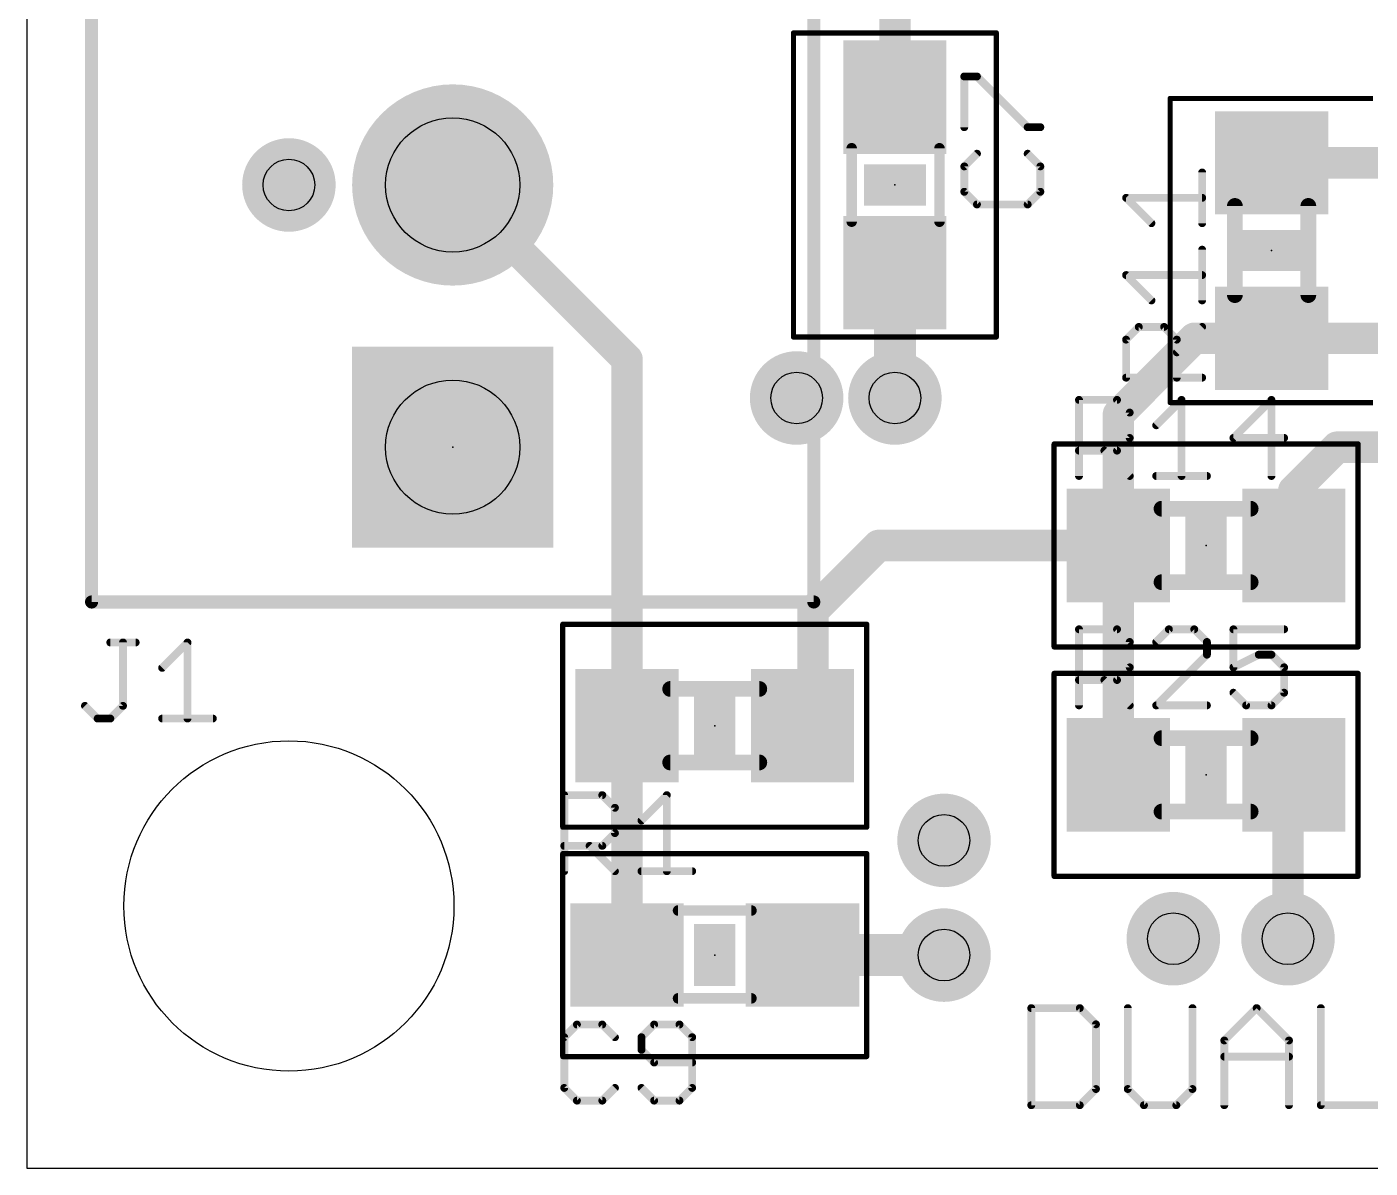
# Model space of a CAD drawing. Extents: x 0 to 33.3, y 0 to 21.6.
# Drawn here: x 0 to 13.02, y 0 to 11.06 of the extents above; entities that cross this region are included whole.
import ezdxf

# ---------------------------------------------------------------- set-up
doc = ezdxf.new("R2010")
doc.units = 0
for name, color, linetype in [('1', 22, 'CONTINUOUS'), ('17', 82, 'CONTINUOUS'), ('18', 82, 'CONTINUOUS'), ('20', 7, 'CONTINUOUS'), ('21', 253, 'CONTINUOUS'), ('23', 7, 'CONTINUOUS'), ('25', 253, 'CONTINUOUS'), ('31', 253, 'CONTINUOUS'), ('35', 253, 'CONTINUOUS'), ('39', 22, 'CONTINUOUS'), ('44', 253, 'CONTINUOUS'), ('51', 253, 'CONTINUOUS')]:
    doc.layers.add(name, color=color, linetype=linetype)

# ---------------------------------------------------------------- blocks, each defined once
blk = doc.blocks.new('RECT')
blk.add_solid([(-0.5, -0.5), (0.5, -0.5), (-0.5, 0.5), (0.5, 0.5)])
blk = doc.blocks.new('SQUAREP')
blk.add_solid([(-0.5, -0.5), (0.5, -0.5), (-0.5, 0.5), (0.5, 0.5)])
blk = doc.blocks.new('ROUNDP')
at = {"const_width": 0.5}
blk.add_lwpolyline([(0, -0.25, 1), (0, 0.25, 1), (0, -0.25)], format="xyb", dxfattribs=at)
blk = doc.blocks.new('ROUNDV')
at = {"const_width": 0.5}
blk.add_lwpolyline([(0, -0.25, 1), (0, 0.25, 1), (0, -0.25)], format="xyb", dxfattribs=at)

msp = doc.modelspace()

# ---------------------------------------------------------------- linework, layer by layer
at = {"layer": '1'}
for points, const_width in [([(8.4138, 11.5888), (8.4138, 10.375)], 0.3048), ([(16.6125, 9.74), (12.065, 9.74)], 0.3048), ([(4.1275, 9.525), (5.8175, 7.835)], 0.3048), ([(8.4138, 7.4613), (8.4138, 8.675)], 0.4064), ([(11.9625, 8.255), (11.7475, 8.04)], 0.4064), ([(12.065, 8.04), (11.9625, 8.255)], 0.3048), ([(11.7475, 8.04), (12.065, 8.04)], 0.4064), ([(10.58, 7.3025), (11.3175, 8.04)], 0.3048), ([(11.7475, 8.04), (11.3175, 8.04)], 0.3048), ([(14.6, 8.04), (12.065, 8.04)], 0.3048), ([(5.8175, 7.835), (5.8175, 4.2862)], 0.3048), ([(10.58, 7.3025), (10.58, 6.0325)], 0.3048), ([(12.7, 6.985), (12.28, 6.565)], 0.3048), ([(14.9225, 6.985), (12.7, 6.985)], 0.3048), ([(12.28, 6.565), (12.28, 6.0325)], 0.3048), ([(7.62, 5.3975), (8.255, 6.0325)], 0.3048), ([(8.255, 6.0325), (10.58, 6.0325)], 0.3048), ([(10.58, 6.0325), (10.58, 3.81)], 0.3048), ([(7.62, 3.9125), (7.62, 5.3975)], 0.3048), ([(5.8175, 2.0638), (5.8175, 4.2862)], 0.3048), ([(7.5175, 4.2862), (7.62, 3.9125)], 0.3048), ([(12.28, 3.81), (12.2238, 3.7538)], 0.3048), ([(12.2238, 3.7538), (12.2238, 2.2225)], 0.3048), ([(7.5175, 2.0638), (8.89, 2.0638)], 0.4064)]:
    msp.add_lwpolyline(points, dxfattribs=dict(at, const_width=const_width))
for points, const_width in [([(8.3376, 10.375, 1), (8.49, 10.375)], 0.1524), ([(12.065, 9.8162, 1), (12.065, 9.6638)], 0.1524), ([(4.1814, 9.5789, 1), (4.0736, 9.4711)], 0.1524), ([(8.5153, 8.675, 1), (8.3122, 8.675)], 0.2032), ([(12.0343, 8.1832, 1), (11.8907, 8.3268)], 0.2032), ([(12.0313, 8.2878, 1), (11.8937, 8.2222)], 0.1524), ([(11.7475, 8.1416, 1), (11.7475, 7.9384)], 0.2032), ([(11.6757, 8.1118, 1), (11.8193, 7.9682)], 0.2032), ([(12.065, 7.9384, 1), (12.065, 8.1416)], 0.2032), ([(11.3175, 8.1162, 1), (11.3175, 7.9638)], 0.1524), ([(11.3714, 7.9861, 1), (11.2636, 8.0939)], 0.1524), ([(11.7475, 7.9638, 1), (11.7475, 8.1162)], 0.1524), ([(12.065, 8.1162, 1), (12.065, 7.9638)], 0.1524), ([(11.9962, 8.0072, 1), (12.1338, 8.0728)], 0.1524), ([(5.8937, 7.835, 1), (5.7413, 7.835)], 0.1524), ([(5.7636, 7.7811, 1), (5.8714, 7.8889)], 0.1524), ([(8.3122, 7.4613, 1), (8.5153, 7.4613)], 0.2032), ([(10.6562, 7.3025, 1), (10.5038, 7.3025)], 0.1524), ([(10.5261, 7.3564, 1), (10.6339, 7.2486)], 0.1524), ([(12.7, 7.0612, 1), (12.7, 6.9088)], 0.1524), ([(12.7539, 6.9311, 1), (12.6461, 7.0389)], 0.1524), ([(12.3562, 6.565, 1), (12.2038, 6.565)], 0.1524), ([(12.2261, 6.6189, 1), (12.3339, 6.5111)], 0.1524), ([(8.255, 6.1087, 1), (8.255, 5.9563)], 0.1524), ([(8.3089, 5.9786, 1), (8.2011, 6.0864)], 0.1524), ([(10.6562, 6.0325, 1), (10.5038, 6.0325)], 0.1524), ([(10.58, 5.9563, 1), (10.58, 6.1087)], 0.1524), ([(10.5038, 6.0325, 1), (10.6562, 6.0325)], 0.1524), ([(12.2038, 6.0325, 1), (12.3562, 6.0325)], 0.1524), ([(7.6962, 5.3975, 1), (7.5438, 5.3975)], 0.1524), ([(7.5661, 5.4514, 1), (7.6739, 5.3436)], 0.1524), ([(5.8937, 4.2862, 1), (5.7413, 4.2862)], 0.1524), ([(7.591, 4.3064, 1), (7.444, 4.2661)], 0.1524), ([(5.7413, 4.2862, 1), (5.8937, 4.2862)], 0.1524), ([(7.5438, 3.9125, 1), (7.6962, 3.9125)], 0.1524), ([(7.5465, 3.8923, 1), (7.6935, 3.9327)], 0.1524), ([(12.3, 3.7538, 1), (12.1476, 3.7538)], 0.1524), ([(12.3339, 3.7561, 1), (12.2261, 3.8639)], 0.1524), ([(10.5038, 3.81, 1), (10.6562, 3.81)], 0.1524), ([(12.1699, 3.8076, 1), (12.2776, 3.6999)], 0.1524), ([(7.5175, 2.1654, 1), (7.5175, 1.9622)], 0.2032), ([(8.89, 1.9622, 1), (8.89, 2.1654)], 0.2032), ([(12.1476, 2.2225, 1), (12.3, 2.2225)], 0.1524), ([(5.7413, 2.0638, 1), (5.8937, 2.0638)], 0.1524)]:
    msp.add_lwpolyline(points, format="xyb", dxfattribs=dict(at, const_width=const_width))
at = {"layer": '20'}
for p, q in [((0, 21.59), (0, 0)), ((0, 0), (33.3375, 0))]:
    msp.add_line(p, q, dxfattribs=at)
msp.add_circle((2.54, 2.54), 1.6, dxfattribs=at)
at = {"layer": '21'}
for points, const_width in [([(0.6275, 5.485), (0.6275, 16.485)], 0.127), ([(7.6275, 16.485), (7.6275, 5.485)], 0.127), ([(7.6275, 5.485), (0.6275, 5.485)], 0.127), ([(9.7355, 1.5502), (9.7355, 0.6096)], 0.0762), ([(10.2058, 1.5502), (9.7355, 1.5502)], 0.0762), ([(10.3625, 1.3934), (10.2058, 1.5502)], 0.0762), ([(10.671, 1.5502), (10.671, 0.7664)], 0.0762), ([(11.2981, 0.7664), (11.2981, 1.5502)], 0.0762), ([(11.6065, 1.2367), (11.92, 1.5502)], 0.0762), ([(11.92, 1.5502), (12.2336, 1.2367)], 0.0762), ([(12.542, 1.5502), (12.542, 0.6096)], 0.0762), ([(10.3625, 0.7664), (10.3625, 1.3934)], 0.0762), ([(11.6065, 0.6096), (11.6065, 1.2367)], 0.0762), ([(12.2336, 1.2367), (12.2336, 0.6096)], 0.0762), ([(11.6065, 1.0799), (12.2336, 1.0799)], 0.0762), ([(10.2058, 0.6096), (10.3625, 0.7664)], 0.0762), ([(10.671, 0.7664), (10.8278, 0.6096)], 0.0762), ([(11.1413, 0.6096), (11.2981, 0.7664)], 0.0762), ([(9.7355, 0.6096), (10.2058, 0.6096)], 0.0762), ([(10.8278, 0.6096), (11.1413, 0.6096)], 0.0762), ([(12.542, 0.6096), (13.1691, 0.6096)], 0.0762)]:
    msp.add_lwpolyline(points, dxfattribs=dict(at, const_width=const_width))
for points, const_width in [([(0.6275, 5.5168, 1), (0.6275, 5.4533)], 0.0635), ([(0.5958, 5.485, 1), (0.6593, 5.485)], 0.0635), ([(7.5958, 5.485, 1), (7.6593, 5.485)], 0.0635), ([(7.6275, 5.4533, 1), (7.6275, 5.5168)], 0.0635), ([(9.7545, 1.5502, 1), (9.7164, 1.5502)], 0.0381), ([(9.7355, 1.5693, 1), (9.7355, 1.5312)], 0.0381), ([(10.2192, 1.5637, 1), (10.1923, 1.5367)], 0.0381), ([(10.2058, 1.5312, 1), (10.2058, 1.5693)], 0.0381), ([(10.69, 1.5502, 1), (10.6519, 1.5502)], 0.0381), ([(11.3171, 1.5502, 1), (11.279, 1.5502)], 0.0381), ([(11.9335, 1.5637, 1), (11.9066, 1.5367)], 0.0381), ([(11.9335, 1.5367, 1), (11.9066, 1.5637)], 0.0381), ([(12.5611, 1.5502, 1), (12.523, 1.5502)], 0.0381), ([(10.3816, 1.3934, 1), (10.3435, 1.3934)], 0.0381), ([(10.3491, 1.38, 1), (10.376, 1.4069)], 0.0381), ([(11.593, 1.2501, 1), (11.62, 1.2232)], 0.0381), ([(11.6256, 1.2367, 1), (11.5875, 1.2367)], 0.0381), ([(12.2526, 1.2367, 1), (12.2145, 1.2367)], 0.0381), ([(12.2201, 1.2232, 1), (12.247, 1.2501)], 0.0381), ([(11.6065, 1.099, 1), (11.6065, 1.0609)], 0.0381), ([(12.2336, 1.0609, 1), (12.2336, 1.099)], 0.0381), ([(10.3435, 0.7664, 1), (10.3816, 0.7664)], 0.0381), ([(10.376, 0.7529, 1), (10.3491, 0.7798)], 0.0381), ([(10.6519, 0.7664, 1), (10.69, 0.7664)], 0.0381), ([(10.6845, 0.7798, 1), (10.6575, 0.7529)], 0.0381), ([(11.279, 0.7664, 1), (11.3171, 0.7664)], 0.0381), ([(11.3115, 0.7529, 1), (11.2846, 0.7798)], 0.0381), ([(9.7355, 0.6287, 1), (9.7355, 0.5906)], 0.0381), ([(9.7164, 0.6096, 1), (9.7545, 0.6096)], 0.0381), ([(10.1923, 0.6231, 1), (10.2192, 0.5961)], 0.0381), ([(10.2058, 0.5906, 1), (10.2058, 0.6287)], 0.0381), ([(10.8278, 0.6287, 1), (10.8278, 0.5906)], 0.0381), ([(10.8143, 0.5961, 1), (10.8412, 0.6231)], 0.0381), ([(11.1278, 0.6231, 1), (11.1548, 0.5961)], 0.0381), ([(11.1413, 0.5906, 1), (11.1413, 0.6287)], 0.0381), ([(11.5875, 0.6096, 1), (11.6256, 0.6096)], 0.0381), ([(12.2145, 0.6096, 1), (12.2526, 0.6096)], 0.0381), ([(12.542, 0.6287, 1), (12.542, 0.5906)], 0.0381), ([(12.523, 0.6096, 1), (12.5611, 0.6096)], 0.0381)]:
    msp.add_lwpolyline(points, format="xyb", dxfattribs=dict(at, const_width=const_width))
at = {"layer": '23'}
for p in [(8.4138, 9.525), (12.065, 8.89), (4.1275, 6.985), (11.43, 6.0325), (6.6675, 4.2862), (11.43, 3.81), (6.6675, 2.0638)]:
    msp.add_point(p, dxfattribs=at)
at = {"layer": '25', "const_width": 0.0762}
for points in [[(9.0862, 10.0847), (9.0862, 10.5762)], [(9.0862, 10.5762), (9.2091, 10.5762)], [(9.2091, 10.5762), (9.7006, 10.0847)], [(9.7006, 10.0847), (9.8235, 10.0847)], [(9.2091, 9.8278), (9.0862, 9.7049)], [(9.8235, 9.7049), (9.7006, 9.8278)], [(9.0862, 9.7049), (9.0862, 9.4591)], [(9.8235, 9.4591), (9.8235, 9.7049)], [(11.3919, 9.1549), (11.3919, 9.6464)], [(9.0862, 9.4591), (9.2091, 9.3363)], [(9.7006, 9.3363), (9.8235, 9.4591)], [(10.9004, 9.1549), (10.6547, 9.4007)], [(10.6547, 9.4007), (11.3919, 9.4007)], [(9.2091, 9.3363), (9.7006, 9.3363)], [(11.3919, 8.4065), (11.3919, 8.898)], [(10.9004, 8.4065), (10.6547, 8.6523)], [(10.6547, 8.6523), (11.3919, 8.6523)], [(10.6547, 8.0267), (10.7775, 8.1496)], [(10.7775, 8.1496), (11.0233, 8.1496)], [(11.0233, 8.1496), (11.1462, 8.0267)], [(11.1462, 7.9038), (11.3919, 8.1496)], [(10.6547, 7.6581), (10.6547, 8.0267)], [(11.1462, 8.0267), (11.1462, 7.6581)], [(11.3919, 7.6581), (10.6547, 7.6581)], [(10.1981, 6.7056), (10.1981, 7.4428)], [(10.1981, 7.4428), (10.5667, 7.4428)], [(10.5667, 7.4428), (10.6896, 7.32)], [(10.9465, 7.1971), (11.1923, 7.4428)], [(11.1923, 7.4428), (11.1923, 6.7056)], [(12.0635, 7.4428), (11.6949, 7.0742)], [(12.0635, 6.7056), (12.0635, 7.4428)], [(10.6896, 7.32), (10.6896, 7.0742)], [(10.6896, 7.0742), (10.5667, 6.9513)], [(11.6949, 7.0742), (12.1864, 7.0742)], [(10.5667, 6.9513), (10.1981, 6.9513)], [(10.4438, 6.9513), (10.6896, 6.7056)], [(10.9465, 6.7056), (11.438, 6.7056)], [(10.1981, 4.4831), (10.1981, 5.2203)], [(10.1981, 5.2203), (10.5667, 5.2203)], [(10.5667, 5.2203), (10.6896, 5.0975)], [(11.0694, 5.2203), (10.9465, 5.0975)], [(11.3151, 5.2203), (11.0694, 5.2203)], [(11.438, 5.0975), (11.3151, 5.2203)], [(12.1864, 5.2203), (11.6949, 5.2203)], [(11.6949, 5.2203), (11.6949, 4.8517)], [(0.8088, 5.0928), (1.0546, 5.0928)], [(0.9317, 4.4785), (0.9317, 5.0928)], [(1.3115, 4.8471), (1.5573, 5.0928)], [(1.5573, 5.0928), (1.5573, 4.3556)], [(10.6896, 5.0975), (10.6896, 4.8517)], [(11.438, 4.9746), (11.438, 5.0975)], [(10.9465, 4.4831), (11.438, 4.9746)], [(11.6949, 4.8517), (11.9407, 4.9746)], [(11.9407, 4.9746), (12.0635, 4.9746)], [(12.0635, 4.9746), (12.1864, 4.8517)], [(10.6896, 4.8517), (10.5667, 4.7288)], [(12.1864, 4.8517), (12.1864, 4.606)], [(10.5667, 4.7288), (10.1981, 4.7288)], [(10.4438, 4.7288), (10.6896, 4.4831)], [(11.8178, 4.4831), (11.6949, 4.606)], [(12.1864, 4.606), (12.0635, 4.4831)], [(0.5631, 4.4785), (0.686, 4.3556)], [(0.8088, 4.3556), (0.9317, 4.4785)], [(11.438, 4.4831), (10.9465, 4.4831)], [(12.0635, 4.4831), (11.8178, 4.4831)], [(0.686, 4.3556), (0.8088, 4.3556)], [(1.3115, 4.3556), (1.803, 4.3556)], [(5.2088, 2.8765), (5.2088, 3.6138)], [(5.2088, 3.6138), (5.5774, 3.6138)], [(5.5774, 3.6138), (5.7003, 3.4909)], [(5.9572, 3.368), (6.2029, 3.6138)], [(6.2029, 3.6138), (6.2029, 2.8765)], [(5.7003, 3.4909), (5.7003, 3.2452)], [(5.7003, 3.2452), (5.5774, 3.1223)], [(5.5774, 3.1223), (5.2088, 3.1223)], [(5.4545, 3.1223), (5.7003, 2.8765)], [(5.9572, 2.8765), (6.4487, 2.8765)], [(5.3316, 1.3913), (5.2088, 1.2684)], [(5.2088, 1.2684), (5.2088, 0.7769)], [(5.5774, 1.3913), (5.3316, 1.3913)], [(5.7003, 1.2684), (5.5774, 1.3913)], [(6.0801, 1.3913), (5.9572, 1.2684)], [(5.9572, 1.2684), (5.9572, 1.1455)], [(6.3258, 1.3913), (6.0801, 1.3913)], [(6.4487, 1.2684), (6.3258, 1.3913)], [(6.4487, 0.7769), (6.4487, 1.2684)], [(5.9572, 1.1455), (6.0801, 1.0227)], [(6.0801, 1.0227), (6.4487, 1.0227)], [(5.2088, 0.7769), (5.3316, 0.6541)], [(5.5774, 0.6541), (5.7003, 0.7769)], [(5.9572, 0.7769), (6.0801, 0.6541)], [(6.3258, 0.6541), (6.4487, 0.7769)], [(5.3316, 0.6541), (5.5774, 0.6541)], [(6.0801, 0.6541), (6.3258, 0.6541)]]:
    msp.add_lwpolyline(points, dxfattribs=at)
at = {"layer": '25', "const_width": 0.0381}
for points in [[(9.1053, 10.5762, 1), (9.0672, 10.5762)], [(9.0862, 10.5952, 1), (9.0862, 10.5571)], [(9.2226, 10.5896, 1), (9.1956, 10.5627)], [(9.2091, 10.5571, 1), (9.2091, 10.5952)], [(9.0672, 10.0847, 1), (9.1053, 10.0847)], [(9.7006, 10.1037, 1), (9.7006, 10.0656)], [(9.6871, 10.0712, 1), (9.7141, 10.0982)], [(9.8235, 10.0656, 1), (9.8235, 10.1037)], [(9.2226, 9.8143, 1), (9.1956, 9.8412)], [(9.7141, 9.8412, 1), (9.6871, 9.8143)], [(9.1053, 9.7049, 1), (9.0672, 9.7049)], [(9.0728, 9.7184, 1), (9.0997, 9.6914)], [(9.8425, 9.7049, 1), (9.8044, 9.7049)], [(9.81, 9.6914, 1), (9.8369, 9.7184)], [(11.4109, 9.6464, 1), (11.3728, 9.6464)], [(9.0672, 9.4591, 1), (9.1053, 9.4591)], [(9.0997, 9.4726, 1), (9.0728, 9.4457)], [(9.8044, 9.4591, 1), (9.8425, 9.4591)], [(9.8369, 9.4457, 1), (9.81, 9.4726)], [(10.6547, 9.4197, 1), (10.6547, 9.3816)], [(10.6681, 9.4141, 1), (10.6412, 9.3872)], [(11.3919, 9.3816, 1), (11.3919, 9.4197)], [(9.2091, 9.3553, 1), (9.2091, 9.3172)], [(9.1956, 9.3228, 1), (9.2226, 9.3497)], [(9.6871, 9.3497, 1), (9.7141, 9.3228)], [(9.7006, 9.3172, 1), (9.7006, 9.3553)], [(10.8869, 9.1415, 1), (10.9139, 9.1684)], [(11.3728, 9.1549, 1), (11.4109, 9.1549)], [(11.4109, 8.898, 1), (11.3728, 8.898)], [(10.6547, 8.6713, 1), (10.6547, 8.6332)], [(10.6681, 8.6657, 1), (10.6412, 8.6388)], [(11.3919, 8.6332, 1), (11.3919, 8.6713)], [(10.8869, 8.393, 1), (10.9139, 8.42)], [(11.3728, 8.4065, 1), (11.4109, 8.4065)], [(10.7775, 8.1686, 1), (10.7775, 8.1305)], [(10.791, 8.1361, 1), (10.7641, 8.1631)], [(11.0368, 8.1631, 1), (11.0098, 8.1361)], [(11.0233, 8.1305, 1), (11.0233, 8.1686)], [(11.4054, 8.1361, 1), (11.3784, 8.1631)], [(10.6412, 8.0402, 1), (10.6681, 8.0132)], [(10.6737, 8.0267, 1), (10.6356, 8.0267)], [(11.1652, 8.0267, 1), (11.1271, 8.0267)], [(11.1327, 8.0132, 1), (11.1596, 8.0402)], [(11.1327, 7.9173, 1), (11.1596, 7.8904)], [(10.6547, 7.6772, 1), (10.6547, 7.6391)], [(11.3919, 7.6391, 1), (11.3919, 7.6772)], [(10.6356, 7.6581, 1), (10.6737, 7.6581)], [(11.1271, 7.6581, 1), (11.1652, 7.6581)], [(10.1981, 7.4619, 1), (10.1981, 7.4238)], [(10.2172, 7.4428, 1), (10.1791, 7.4428)], [(10.5802, 7.4563, 1), (10.5532, 7.4294)], [(10.5667, 7.4238, 1), (10.5667, 7.4619)], [(11.2113, 7.4428, 1), (11.1732, 7.4428)], [(11.2057, 7.4294, 1), (11.1788, 7.4563)], [(12.0826, 7.4428, 1), (12.0445, 7.4428)], [(12.077, 7.4294, 1), (12.0501, 7.4563)], [(10.7086, 7.32, 1), (10.6705, 7.32)], [(10.6761, 7.3065, 1), (10.7031, 7.3334)], [(10.933, 7.2106, 1), (10.96, 7.1836)], [(10.6705, 7.0742, 1), (10.7086, 7.0742)], [(10.7031, 7.0607, 1), (10.6761, 7.0877)], [(11.6949, 7.0933, 1), (11.6949, 7.0552)], [(11.6815, 7.0877, 1), (11.7084, 7.0607)], [(12.1864, 7.0552, 1), (12.1864, 7.0933)], [(10.1981, 6.9704, 1), (10.1981, 6.9323)], [(10.4573, 6.9648, 1), (10.4304, 6.9379)], [(10.5532, 6.9648, 1), (10.5802, 6.9379)], [(10.5667, 6.9323, 1), (10.5667, 6.9704)], [(10.1791, 6.7056, 1), (10.2172, 6.7056)], [(10.6761, 6.6921, 1), (10.7031, 6.7191)], [(10.9465, 6.7247, 1), (10.9465, 6.6866)], [(11.1732, 6.7056, 1), (11.2113, 6.7056)], [(11.438, 6.6866, 1), (11.438, 6.7247)], [(12.0445, 6.7056, 1), (12.0826, 6.7056)], [(10.1981, 5.2394, 1), (10.1981, 5.2013)], [(10.2172, 5.2203, 1), (10.1791, 5.2203)], [(10.5802, 5.2338, 1), (10.5532, 5.2069)], [(10.5667, 5.2013, 1), (10.5667, 5.2394)], [(11.0694, 5.2394, 1), (11.0694, 5.2013)], [(11.0829, 5.2069, 1), (11.0559, 5.2338)], [(11.3286, 5.2338, 1), (11.3017, 5.2069)], [(11.3151, 5.2013, 1), (11.3151, 5.2394)], [(11.6949, 5.2394, 1), (11.6949, 5.2013)], [(11.714, 5.2203, 1), (11.6759, 5.2203)], [(12.1864, 5.2013, 1), (12.1864, 5.2394)], [(0.8088, 5.1119, 1), (0.8088, 5.0738)], [(0.9508, 5.0928, 1), (0.9127, 5.0928)], [(1.0546, 5.0738, 1), (1.0546, 5.1119)], [(1.5763, 5.0928, 1), (1.5382, 5.0928)], [(1.5707, 5.0794, 1), (1.5438, 5.1063)], [(10.7086, 5.0975, 1), (10.6705, 5.0975)], [(10.6761, 5.084, 1), (10.7031, 5.1109)], [(10.933, 5.1109, 1), (10.96, 5.084)], [(11.4571, 5.0975, 1), (11.419, 5.0975)], [(11.4245, 5.084, 1), (11.4515, 5.1109)], [(11.419, 4.9746, 1), (11.4571, 4.9746)], [(11.4515, 4.9611, 1), (11.4245, 4.9881)], [(11.9407, 4.9936, 1), (11.9407, 4.9555)], [(11.9492, 4.9575, 1), (11.9322, 4.9916)], [(12.077, 4.9881, 1), (12.0501, 4.9611)], [(12.0635, 4.9555, 1), (12.0635, 4.9936)], [(1.298, 4.8606, 1), (1.325, 4.8336)], [(10.6705, 4.8517, 1), (10.7086, 4.8517)], [(10.7031, 4.8382, 1), (10.6761, 4.8652)], [(11.6864, 4.8688, 1), (11.7035, 4.8347)], [(11.6759, 4.8517, 1), (11.714, 4.8517)], [(12.2055, 4.8517, 1), (12.1674, 4.8517)], [(12.1729, 4.8382, 1), (12.1999, 4.8652)], [(10.1981, 4.7479, 1), (10.1981, 4.7098)], [(10.4573, 4.7423, 1), (10.4304, 4.7154)], [(10.5532, 4.7423, 1), (10.5802, 4.7154)], [(10.5667, 4.7098, 1), (10.5667, 4.7479)], [(11.7084, 4.6194, 1), (11.6815, 4.5925)], [(12.1674, 4.606, 1), (12.2055, 4.606)], [(12.1999, 4.5925, 1), (12.1729, 4.6194)], [(0.5766, 4.4919, 1), (0.5496, 4.465)], [(0.9127, 4.4785, 1), (0.9508, 4.4785)], [(0.9452, 4.465, 1), (0.9182, 4.4919)], [(10.1791, 4.4831, 1), (10.2172, 4.4831)], [(10.6761, 4.4696, 1), (10.7031, 4.4966)], [(10.9465, 4.5022, 1), (10.9465, 4.4641)], [(10.933, 4.4966, 1), (10.96, 4.4696)], [(11.438, 4.4641, 1), (11.438, 4.5022)], [(11.8178, 4.5022, 1), (11.8178, 4.4641)], [(11.8043, 4.4696, 1), (11.8313, 4.4966)], [(12.0501, 4.4966, 1), (12.077, 4.4696)], [(12.0635, 4.4641, 1), (12.0635, 4.5022)], [(0.686, 4.3746, 1), (0.686, 4.3365)], [(0.6725, 4.3421, 1), (0.6994, 4.3691)], [(0.7954, 4.3691, 1), (0.8223, 4.3421)], [(0.8088, 4.3365, 1), (0.8088, 4.3746)], [(1.3115, 4.3746, 1), (1.3115, 4.3365)], [(1.5382, 4.3556, 1), (1.5763, 4.3556)], [(1.803, 4.3365, 1), (1.803, 4.3746)], [(5.2278, 3.6138, 1), (5.1897, 3.6138)], [(5.2088, 3.6328, 1), (5.2088, 3.5947)], [(5.5909, 3.6272, 1), (5.5639, 3.6003)], [(5.5774, 3.5947, 1), (5.5774, 3.6328)], [(6.222, 3.6138, 1), (6.1839, 3.6138)], [(6.2164, 3.6003, 1), (6.1895, 3.6272)], [(5.7193, 3.4909, 1), (5.6812, 3.4909)], [(5.6868, 3.4774, 1), (5.7137, 3.5044)], [(5.9437, 3.3815, 1), (5.9707, 3.3546)], [(5.6812, 3.2452, 1), (5.7193, 3.2452)], [(5.7137, 3.2317, 1), (5.6868, 3.2586)], [(5.2088, 3.1413, 1), (5.2088, 3.1032)], [(5.468, 3.1358, 1), (5.441, 3.1088)], [(5.5639, 3.1358, 1), (5.5909, 3.1088)], [(5.5774, 3.1032, 1), (5.5774, 3.1413)], [(5.1897, 2.8765, 1), (5.2278, 2.8765)], [(5.6868, 2.8631, 1), (5.7137, 2.89)], [(5.9572, 2.8956, 1), (5.9572, 2.8575)], [(6.1839, 2.8765, 1), (6.222, 2.8765)], [(6.4487, 2.8575, 1), (6.4487, 2.8956)], [(5.2278, 1.2684, 1), (5.1897, 1.2684)], [(5.3316, 1.4103, 1), (5.3316, 1.3722)], [(5.3451, 1.3778, 1), (5.3182, 1.4047)], [(5.5909, 1.4047, 1), (5.5639, 1.3778)], [(5.5774, 1.3722, 1), (5.5774, 1.4103)], [(5.9762, 1.2684, 1), (5.9381, 1.2684)], [(6.0801, 1.4103, 1), (6.0801, 1.3722)], [(6.0935, 1.3778, 1), (6.0666, 1.4047)], [(6.3393, 1.4047, 1), (6.3123, 1.3778)], [(6.3258, 1.3722, 1), (6.3258, 1.4103)], [(6.4677, 1.2684, 1), (6.4296, 1.2684)], [(5.1953, 1.2819, 1), (5.2222, 1.2549)], [(5.6868, 1.2549, 1), (5.7137, 1.2819)], [(5.9437, 1.2819, 1), (5.9707, 1.2549)], [(5.9707, 1.159, 1), (5.9437, 1.1321)], [(6.4352, 1.2549, 1), (6.4621, 1.2819)], [(5.9381, 1.1455, 1), (5.9762, 1.1455)], [(6.0801, 1.0417, 1), (6.0801, 1.0036)], [(6.0666, 1.0092, 1), (6.0935, 1.0361)], [(6.4487, 1.0036, 1), (6.4487, 1.0417)], [(5.2222, 0.7904, 1), (5.1953, 0.7634)], [(5.1897, 0.7769, 1), (5.2278, 0.7769)], [(5.7137, 0.7634, 1), (5.6868, 0.7904)], [(5.9707, 0.7904, 1), (5.9437, 0.7634)], [(6.4296, 0.7769, 1), (6.4677, 0.7769)], [(6.4621, 0.7634, 1), (6.4352, 0.7904)], [(5.3316, 0.6731, 1), (5.3316, 0.635)], [(5.3182, 0.6406, 1), (5.3451, 0.6675)], [(5.5639, 0.6675, 1), (5.5909, 0.6406)], [(5.5774, 0.635, 1), (5.5774, 0.6731)], [(6.0801, 0.6731, 1), (6.0801, 0.635)], [(6.0666, 0.6406, 1), (6.0935, 0.6675)], [(6.3123, 0.6675, 1), (6.3393, 0.6406)], [(6.3258, 0.635, 1), (6.3258, 0.6731)]]:
    msp.add_lwpolyline(points, format="xyb", dxfattribs=at)
at = {"layer": '39', "const_width": 0.0508}
for points in [[(7.4308, 8.052), (7.4308, 10.998)], [(7.4308, 10.998), (9.3968, 10.998)], [(9.3968, 10.998), (9.3968, 8.052)], [(11.082, 7.417), (11.082, 10.363)], [(11.082, 10.363), (13.048, 10.363)], [(9.3968, 8.052), (7.4308, 8.052)], [(13.048, 7.417), (11.082, 7.417)], [(9.957, 7.0155), (12.903, 7.0155)], [(9.957, 5.0495), (9.957, 7.0155)], [(12.903, 7.0155), (12.903, 5.0495)], [(5.1945, 5.2693), (8.1405, 5.2693)], [(5.1945, 3.3033), (5.1945, 5.2693)], [(8.1405, 5.2693), (8.1405, 3.3033)], [(12.903, 5.0495), (9.957, 5.0495)], [(9.957, 4.793), (12.903, 4.793)], [(9.957, 2.827), (9.957, 4.793)], [(12.903, 4.793), (12.903, 2.827)], [(8.1405, 3.3033), (5.1945, 3.3033)], [(5.1945, 3.0468), (8.1405, 3.0468)], [(5.1945, 1.0808), (5.1945, 3.0468)], [(8.1405, 3.0468), (8.1405, 1.0808)], [(12.903, 2.827), (9.957, 2.827)], [(8.1405, 1.0808), (5.1945, 1.0808)]]:
    msp.add_lwpolyline(points, dxfattribs=at)
at = {"layer": '39', "const_width": 0.0254}
for points in [[(7.4435, 10.998, 1), (7.4181, 10.998)], [(7.4308, 11.0107, 1), (7.4308, 10.9853)], [(9.4095, 10.998, 1), (9.3841, 10.998)], [(9.3968, 10.9853, 1), (9.3968, 11.0107)], [(11.0947, 10.363, 1), (11.0693, 10.363)], [(11.082, 10.3757, 1), (11.082, 10.3503)], [(7.4308, 8.0647, 1), (7.4308, 8.0393)], [(9.3968, 8.0393, 1), (9.3968, 8.0647)], [(7.4181, 8.052, 1), (7.4435, 8.052)], [(9.3841, 8.052, 1), (9.4095, 8.052)], [(11.082, 7.4297, 1), (11.082, 7.4043)], [(11.0693, 7.417, 1), (11.0947, 7.417)], [(9.957, 7.0282, 1), (9.957, 7.0028)], [(9.9697, 7.0155, 1), (9.9443, 7.0155)], [(12.9157, 7.0155, 1), (12.8903, 7.0155)], [(12.903, 7.0028, 1), (12.903, 7.0282)], [(5.1945, 5.282, 1), (5.1945, 5.2566)], [(5.2072, 5.2693, 1), (5.1818, 5.2693)], [(8.1532, 5.2693, 1), (8.1278, 5.2693)], [(8.1405, 5.2566, 1), (8.1405, 5.282)], [(9.957, 5.0622, 1), (9.957, 5.0368)], [(9.9443, 5.0495, 1), (9.9697, 5.0495)], [(12.8903, 5.0495, 1), (12.9157, 5.0495)], [(12.903, 5.0368, 1), (12.903, 5.0622)], [(9.957, 4.8057, 1), (9.957, 4.7803)], [(9.9697, 4.793, 1), (9.9443, 4.793)], [(12.9157, 4.793, 1), (12.8903, 4.793)], [(12.903, 4.7803, 1), (12.903, 4.8057)], [(5.1945, 3.316, 1), (5.1945, 3.2906)], [(5.1818, 3.3033, 1), (5.2072, 3.3033)], [(8.1278, 3.3033, 1), (8.1532, 3.3033)], [(8.1405, 3.2906, 1), (8.1405, 3.316)], [(5.1945, 3.0595, 1), (5.1945, 3.0341)], [(5.2072, 3.0468, 1), (5.1818, 3.0468)], [(8.1532, 3.0468, 1), (8.1278, 3.0468)], [(8.1405, 3.0341, 1), (8.1405, 3.0595)], [(9.957, 2.8397, 1), (9.957, 2.8143)], [(9.9443, 2.827, 1), (9.9697, 2.827)], [(12.8903, 2.827, 1), (12.9157, 2.827)], [(12.903, 2.8143, 1), (12.903, 2.8397)], [(5.1945, 1.0935, 1), (5.1945, 1.0681)], [(5.1818, 1.0808, 1), (5.2072, 1.0808)], [(8.1278, 1.0808, 1), (8.1532, 1.0808)], [(8.1405, 1.0681, 1), (8.1405, 1.0935)]]:
    msp.add_lwpolyline(points, format="xyb", dxfattribs=at)
at = {"layer": '44'}
for centre, radius in [((4.1275, 9.525), 0.65), ((2.54, 9.525), 0.25), ((7.4613, 7.4613), 0.25), ((8.4138, 7.4613), 0.25), ((4.1275, 6.985), 0.65), ((8.89, 3.175), 0.25), ((11.1125, 2.2225), 0.25), ((12.2238, 2.2225), 0.25), ((8.89, 2.0638), 0.25)]:
    msp.add_circle(centre, radius, dxfattribs=at)
at = {"layer": '51'}
for points, const_width in [([(7.9948, 9.881), (7.9948, 9.169)], 0.1016), ([(8.8458, 9.881), (8.8458, 9.169)], 0.1016), ([(11.709, 9.322), (11.709, 8.458)], 0.1524), ([(12.421, 8.458), (12.421, 9.322)], 0.1524), ([(11.862, 6.3885), (10.998, 6.3885)], 0.1524), ([(10.998, 5.6765), (11.862, 5.6765)], 0.1524), ([(7.0995, 4.6423), (6.2355, 4.6423)], 0.1524), ([(11.862, 4.166), (10.998, 4.166)], 0.1524), ([(6.2355, 3.9303), (7.0995, 3.9303)], 0.1524), ([(10.998, 3.454), (11.862, 3.454)], 0.1524), ([(6.3115, 2.4958), (7.0235, 2.4958)], 0.1016), ([(6.3115, 1.6448), (7.0235, 1.6448)], 0.1016)]:
    msp.add_lwpolyline(points, dxfattribs=dict(at, const_width=const_width))
for points, const_width in [([(8.0202, 9.881, 1), (7.9694, 9.881)], 0.0508), ([(8.8712, 9.881, 1), (8.8204, 9.881)], 0.0508), ([(11.7471, 9.322, 1), (11.6709, 9.322)], 0.0762), ([(12.4591, 9.322, 1), (12.3829, 9.322)], 0.0762), ([(7.9694, 9.169, 1), (8.0202, 9.169)], 0.0508), ([(8.8204, 9.169, 1), (8.8712, 9.169)], 0.0508), ([(11.6709, 8.458, 1), (11.7471, 8.458)], 0.0762), ([(12.3829, 8.458, 1), (12.4591, 8.458)], 0.0762), ([(10.998, 6.4266, 1), (10.998, 6.3504)], 0.0762), ([(11.862, 6.3504, 1), (11.862, 6.4266)], 0.0762), ([(10.998, 5.7146, 1), (10.998, 5.6384)], 0.0762), ([(11.862, 5.6384, 1), (11.862, 5.7146)], 0.0762), ([(6.2355, 4.6804, 1), (6.2355, 4.6042)], 0.0762), ([(7.0995, 4.6042, 1), (7.0995, 4.6804)], 0.0762), ([(10.998, 4.2041, 1), (10.998, 4.1279)], 0.0762), ([(11.862, 4.1279, 1), (11.862, 4.2041)], 0.0762), ([(6.2355, 3.9684, 1), (6.2355, 3.8921)], 0.0762), ([(7.0995, 3.8921, 1), (7.0995, 3.9684)], 0.0762), ([(10.998, 3.4921, 1), (10.998, 3.4159)], 0.0762), ([(11.862, 3.4159, 1), (11.862, 3.4921)], 0.0762), ([(6.3115, 2.5212, 1), (6.3115, 2.4704)], 0.0508), ([(7.0235, 2.4704, 1), (7.0235, 2.5212)], 0.0508), ([(6.3115, 1.6702, 1), (6.3115, 1.6194)], 0.0508), ([(7.0235, 1.6194, 1), (7.0235, 1.6702)], 0.0508)]:
    msp.add_lwpolyline(points, format="xyb", dxfattribs=dict(at, const_width=const_width))

# ---------------------------------------------------------------- block references
at = {"layer": '1', "xscale": 1.1, "rotation": 270}
for p in [(8.4138, 10.375), (8.4138, 8.675)]:
    msp.add_blockref('RECT', p, dxfattribs=at)
at = {"layer": '1', "yscale": 1.1, "rotation": 90}
for p in [(12.065, 9.74), (12.065, 8.04)]:
    msp.add_blockref('RECT', p, dxfattribs=at)
at = {"layer": '1', "yscale": 1.1}
for p in [(10.58, 6.0325), (12.28, 6.0325), (5.8175, 4.2862), (7.5175, 4.2862), (10.58, 3.81), (12.28, 3.81)]:
    msp.add_blockref('RECT', p, dxfattribs=at)
at = {"layer": '1', "xscale": 1.1}
for p in [(5.8175, 2.0638), (7.5175, 2.0638)]:
    msp.add_blockref('RECT', p, dxfattribs=at)
at = {"layer": '17', "xscale": 1.95, "yscale": 1.95, "rotation": 180}
for name, p in [('ROUNDP', (4.1275, 9.525)), ('ROUNDP', (4.1275, 9.525)), ('SQUAREP', (4.1275, 6.985)), ('SQUAREP', (4.1275, 6.985))]:
    msp.add_blockref(name, p, dxfattribs=at)
at = {"layer": '18', "xscale": 0.9064, "yscale": 0.9064}
for p in [(2.54, 9.525), (2.54, 9.525), (7.4613, 7.4613), (7.4613, 7.4613), (8.4138, 7.4613), (8.4138, 7.4613), (8.89, 3.175), (8.89, 3.175), (11.1125, 2.2225), (11.1125, 2.2225), (12.2238, 2.2225), (12.2238, 2.2225), (8.89, 2.0638), (8.89, 2.0638)]:
    msp.add_blockref('ROUNDV', p, dxfattribs=at)
at = {"layer": '31', "xscale": 1.1, "rotation": 270}
for p in [(8.4138, 10.375), (8.4138, 8.675)]:
    msp.add_blockref('RECT', p, dxfattribs=at)
at = {"layer": '31', "yscale": 1.1, "rotation": 90}
for p in [(12.065, 9.74), (12.065, 8.04)]:
    msp.add_blockref('RECT', p, dxfattribs=at)
at = {"layer": '31', "yscale": 1.1}
for p in [(10.58, 6.0325), (12.28, 6.0325), (5.8175, 4.2862), (7.5175, 4.2862), (10.58, 3.81), (12.28, 3.81)]:
    msp.add_blockref('RECT', p, dxfattribs=at)
at = {"layer": '31', "xscale": 1.1}
for p in [(5.8175, 2.0638), (7.5175, 2.0638)]:
    msp.add_blockref('RECT', p, dxfattribs=at)
at = {"layer": '35', "xscale": 0.3998}
for p, yscale, rotation in [((8.4138, 9.525), 0.6, 270), ((12.065, 8.89), 0.8002, 90)]:
    msp.add_blockref('RECT', p, dxfattribs=dict(at, yscale=yscale, rotation=rotation))
for p, yscale in [((11.43, 6.0325), 0.8002), ((6.6675, 4.2862), 0.8002), ((11.43, 3.81), 0.8002), ((6.6675, 2.0638), 0.6)]:
    msp.add_blockref('RECT', p, dxfattribs=dict(at, yscale=yscale))
at = {"layer": '51'}
for p, xscale, yscale, rotation in [((8.4189, 10.1132), 0.5001, 0.95, 270), ((12.065, 9.525), 0.4064, 0.8636, 90), ((8.4189, 8.9448), 0.5001, 0.95, 270), ((12.065, 8.255), 0.4064, 0.8636, 90)]:
    msp.add_blockref('RECT', p, dxfattribs=dict(at, xscale=xscale, yscale=yscale, rotation=rotation))
for p, xscale, yscale in [((10.795, 6.0325), 0.4064, 0.8636), ((12.065, 6.0325), 0.4064, 0.8636), ((6.0325, 4.2862), 0.4064, 0.8636), ((7.3025, 4.2862), 0.4064, 0.8636), ((10.795, 3.81), 0.4064, 0.8636), ((12.065, 3.81), 0.4064, 0.8636), ((6.0794, 2.0689), 0.5001, 0.95), ((7.2477, 2.0689), 0.5001, 0.95)]:
    msp.add_blockref('RECT', p, dxfattribs=dict(at, xscale=xscale, yscale=yscale))

doc.saveas('drawing.dxf')
